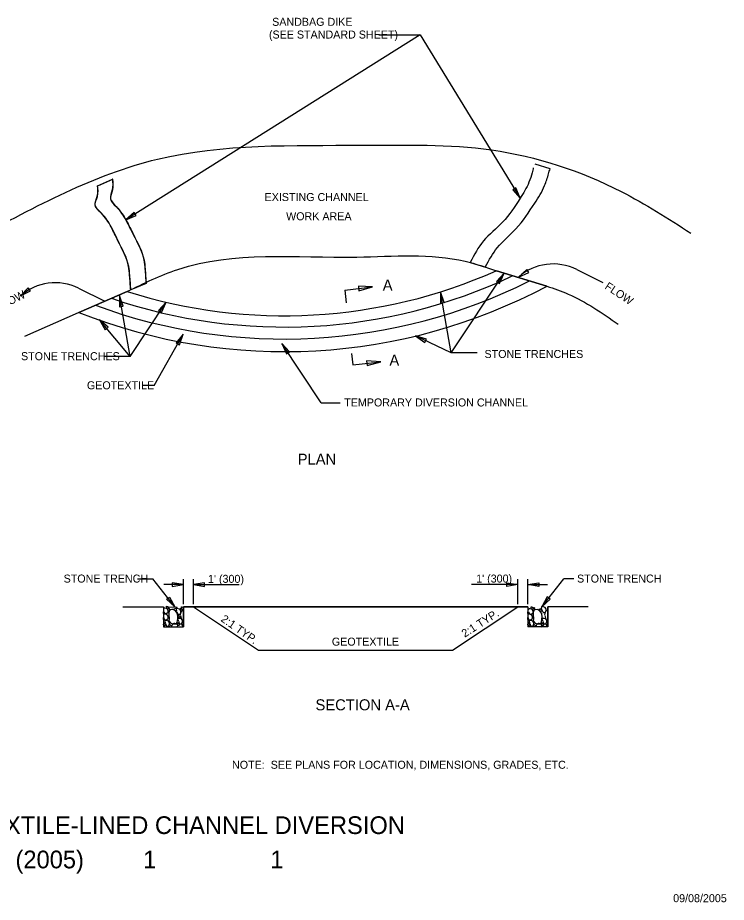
# Model space of a CAD drawing. Extents: x 1.7 to 16.3, y 0.2 to 10.2.
# Drawn here: x 8.37 to 16.33, y 0.23 to 10.18 of the extents above; entities that cross this region are included whole.
import ezdxf

# ---------------------------------------------------------------- set-up
doc = ezdxf.new("R2010")
doc.units = 0
for name, color, linetype in [('SD_P_Center Lines', 7, 'Continuous'), ('SD_P_Dimension Lines', 7, 'Continuous'), ('SD_P_Dimension Text', 7, 'Continuous'), ('SD_P_Frame', 7, 'Continuous'), ('SD_P_Prop Object Lines', 7, 'Continuous'), ('SD_P_Shading', 7, 'Continuous'), ('SD_P_Subtitles', 7, 'Continuous'), ('SD_X_Exist Object Lines', 7, 'Continuous')]:
    doc.layers.add(name, color=color, linetype=linetype)

msp = doc.modelspace()

# ---------------------------------------------------------------- linework, layer by layer
at = {"layer": 'SD_P_Center Lines'}
for p, q in [((9.55, 3.552), (10.005, 3.552)), ((10.23, 3.552), (14.1, 3.552)), ((14.779, 3.552), (14.325, 3.552))]:
    msp.add_line(p, q, dxfattribs=at)
at = {"layer": 'SD_P_Dimension Lines'}
for p, q in [((12.89, 9.982), (9.582, 7.902)), ((12.427, 9.982), (12.89, 9.982)), ((12.89, 9.982), (14.014, 8.145)), ((13.967, 8.263), (13.931, 8.241)), ((14.014, 8.145), (13.967, 8.263)), ((13.931, 8.241), (14.014, 8.145)), ((9.677, 7.986), (9.582, 7.902)), ((9.699, 7.951), (9.677, 7.986)), ((9.582, 7.902), (9.699, 7.951)), ((13.24, 6.406), (13.834, 7.304)), ((13.834, 7.304), (13.748, 7.211)), ((13.783, 7.188), (13.834, 7.304)), ((14.089, 7.346), (13.996, 7.259)), ((13.996, 7.259), (14.111, 7.311)), ((14.111, 7.311), (14.089, 7.346)), ((14.65, 7.344), (14.944, 7.198)), ((13.748, 7.211), (13.783, 7.188)), ((8.486, 7.139), (8.397, 7.048)), ((8.397, 7.048), (8.51, 7.104)), ((8.51, 7.104), (8.486, 7.139)), ((9.051, 7.133), (9.345, 6.987)), ((12.043, 7.114), (12.356, 7.148)), ((12.043, 7.114), (12.058, 6.971)), ((12.356, 7.148), (12.198, 7.157)), ((12.198, 7.157), (12.203, 7.105)), ((12.203, 7.105), (12.356, 7.148)), ((13.24, 6.406), (13.118, 7.093)), ((13.161, 6.974), (13.118, 7.093)), ((13.118, 7.093), (13.119, 6.966)), ((9.632, 6.366), (9.51, 7.053)), ((9.553, 6.934), (9.51, 7.053)), ((9.51, 7.053), (9.511, 6.926)), ((9.632, 6.366), (10.036, 6.977)), ((10.036, 6.977), (9.95, 6.884)), ((9.985, 6.861), (10.036, 6.977)), ((13.119, 6.966), (13.161, 6.974)), ((9.511, 6.926), (9.553, 6.934)), ((9.95, 6.884), (9.985, 6.861)), ((9.632, 6.366), (9.286, 6.777)), ((9.383, 6.695), (9.286, 6.777)), ((9.286, 6.777), (9.35, 6.668)), ((9.35, 6.668), (9.383, 6.695)), ((9.902, 6.04), (10.228, 6.618)), ((10.228, 6.618), (10.148, 6.519)), ((10.185, 6.499), (10.228, 6.618)), ((13.24, 6.406), (12.84, 6.598)), ((12.962, 6.563), (12.84, 6.598)), ((12.84, 6.598), (12.944, 6.525)), ((10.148, 6.519), (10.185, 6.499)), ((11.779, 5.844), (11.335, 6.511)), ((11.422, 6.419), (11.335, 6.511)), ((11.335, 6.511), (11.387, 6.395)), ((12.944, 6.525), (12.962, 6.563)), ((9.632, 6.366), (9.342, 6.366)), ((11.387, 6.395), (11.422, 6.419)), ((12.12, 6.4), (12.134, 6.273)), ((13.53, 6.406), (13.24, 6.406)), ((12.134, 6.273), (12.447, 6.307)), ((12.447, 6.307), (12.289, 6.316)), ((12.289, 6.316), (12.294, 6.264)), ((12.294, 6.264), (12.447, 6.307)), ((9.902, 6.04), (9.772, 6.04)), ((11.779, 5.844), (11.993, 5.844)), ((9.712, 3.868), (9.885, 3.868)), ((10.133, 3.551), (9.885, 3.868)), ((10.23, 3.802), (10.008, 3.802)), ((10.23, 3.802), (10.105, 3.823)), ((10.105, 3.823), (10.105, 3.781)), ((10.105, 3.781), (10.23, 3.802)), ((10.23, 3.582), (10.23, 3.862)), ((10.342, 3.582), (10.342, 3.862)), ((10.467, 3.823), (10.342, 3.802)), ((10.342, 3.802), (10.856, 3.802)), ((10.342, 3.802), (10.467, 3.781)), ((10.467, 3.781), (10.467, 3.823)), ((13.988, 3.802), (13.469, 3.802)), ((13.863, 3.823), (13.988, 3.802)), ((13.863, 3.781), (13.863, 3.823)), ((13.988, 3.802), (13.863, 3.781)), ((13.988, 3.582), (13.988, 3.862)), ((14.1, 3.582), (14.1, 3.862)), ((14.1, 3.802), (14.225, 3.823)), ((14.1, 3.802), (14.322, 3.802)), ((14.225, 3.781), (14.1, 3.802)), ((14.225, 3.823), (14.225, 3.781)), ((14.257, 3.552), (14.504, 3.868)), ((14.618, 3.868), (14.504, 3.868)), ((10.039, 3.637), (10.073, 3.662)), ((10.133, 3.551), (10.039, 3.637)), ((10.073, 3.662), (10.133, 3.551)), ((14.317, 3.663), (14.257, 3.552)), ((14.257, 3.552), (14.351, 3.638)), ((14.351, 3.638), (14.317, 3.663))]:
    msp.add_line(p, q, dxfattribs=at)
for centre in [(14.3857, 6.8194), (8.7867, 6.6084)]:
    msp.add_arc(centre, 0.5874, 63.25679, 131.55359, dxfattribs=at)
at = {"layer": 'SD_P_Prop Object Lines'}
for p, q in [((14.351, 8.477), (14.185, 8.529)), ((9.267, 8.287), (9.435, 8.359)), ((9.435, 8.359), (9.433, 8.359)), ((13.454, 7.425), (13.624, 7.37)), ((13.747, 7.33), (14.316, 7.158)), ((14.316, 7.158), (13.747, 7.33)), ((9.811, 7.187), (9.639, 7.115)), ((9.054, 6.861), (9.596, 7.097)), ((9.596, 7.097), (9.054, 6.861)), ((10.005, 3.552), (10.005, 3.327)), ((10.058, 3.553), (10.158, 3.55)), ((10.23, 3.552), (10.23, 3.327)), ((10.23, 3.327), (10.23, 3.552)), ((10.342, 3.552), (10.23, 3.552)), ((10.342, 3.552), (11.075, 3.066)), ((13.254, 3.066), (13.988, 3.552)), ((14.1, 3.552), (13.988, 3.552)), ((14.1, 3.552), (14.1, 3.327)), ((14.325, 3.552), (14.325, 3.327)), ((14.325, 3.327), (14.325, 3.552)), ((10.005, 3.37), (10.015, 3.366)), ((10.005, 3.327), (10.23, 3.327)), ((10.227, 3.352), (10.23, 3.35)), ((14.1, 3.37), (14.11, 3.366)), ((14.325, 3.327), (14.1, 3.327)), ((14.322, 3.352), (14.325, 3.35)), ((11.075, 3.066), (12.165, 3.066)), ((12.165, 3.066), (13.254, 3.066))]:
    msp.add_line(p, q, dxfattribs=at)
for points in [[(10.005, 3.502), (10.008, 3.492), (10.016, 3.48), (10.033, 3.475), (10.058, 3.491), (10.059, 3.5), (10.059, 3.508), (10.051, 3.525), (10.046, 3.529), (10.038, 3.533), (10.021, 3.538), (10.013, 3.538), (10.009, 3.534), (10.005, 3.53)], [(10.005, 3.476), (10.006, 3.485), (10.006, 3.494), (10.005, 3.496)], [(10.055, 3.552), (10.059, 3.545), (10.075, 3.523), (10.1, 3.527), (10.129, 3.531), (10.155, 3.543), (10.159, 3.551), (10.158, 3.552)], [(10.069, 3.419), (10.064, 3.394), (10.081, 3.377), (10.093, 3.368), (10.11, 3.363), (10.147, 3.363), (10.16, 3.375), (10.165, 3.421), (10.166, 3.438), (10.162, 3.476), (10.146, 3.501), (10.117, 3.523), (10.083, 3.519), (10.07, 3.506), (10.066, 3.478), (10.065, 3.452), (10.069, 3.435), (10.069, 3.419)], [(10.155, 3.498), (10.163, 3.477), (10.171, 3.469), (10.188, 3.468), (10.197, 3.481), (10.201, 3.489), (10.201, 3.502), (10.197, 3.515), (10.189, 3.527), (10.172, 3.531), (10.151, 3.532), (10.147, 3.52), (10.151, 3.511), (10.151, 3.503)], [(10.23, 3.511), (10.21, 3.508), (10.201, 3.492), (10.197, 3.479), (10.192, 3.462)], [(10.23, 3.521), (10.23, 3.521)], [(14.1, 3.476), (14.101, 3.485), (14.101, 3.494), (14.1, 3.496)], [(14.108, 3.495), (14.111, 3.485), (14.119, 3.473), (14.136, 3.468), (14.161, 3.484), (14.162, 3.493), (14.162, 3.501), (14.154, 3.518), (14.149, 3.522), (14.141, 3.526), (14.124, 3.531), (14.116, 3.531), (14.112, 3.527), (14.108, 3.523)], [(14.133, 3.552), (14.133, 3.552)], [(14.164, 3.419), (14.159, 3.394), (14.176, 3.377), (14.188, 3.368), (14.205, 3.363), (14.242, 3.363), (14.255, 3.375), (14.26, 3.421), (14.261, 3.438), (14.257, 3.476), (14.241, 3.501), (14.212, 3.523), (14.178, 3.519), (14.165, 3.506), (14.161, 3.478), (14.16, 3.452), (14.164, 3.435), (14.164, 3.419)], [(14.26, 3.518), (14.268, 3.497), (14.276, 3.488), (14.293, 3.488), (14.302, 3.5), (14.306, 3.509), (14.306, 3.521), (14.302, 3.534), (14.294, 3.546), (14.277, 3.551), (14.256, 3.551), (14.252, 3.539), (14.256, 3.531), (14.256, 3.522)], [(14.325, 3.511), (14.305, 3.508), (14.296, 3.492), (14.292, 3.479), (14.287, 3.462)], [(14.325, 3.521), (14.325, 3.521)], [(10.005, 3.436), (10.009, 3.424), (10.017, 3.411), (10.034, 3.406), (10.059, 3.423), (10.06, 3.431), (10.06, 3.44), (10.052, 3.457), (10.047, 3.46), (10.039, 3.465), (10.022, 3.469), (10.014, 3.469), (10.01, 3.465), (10.006, 3.461)], [(10.006, 3.457), (10.005, 3.436)], [(10.005, 3.409), (10.007, 3.413), (10.007, 3.426), (10.005, 3.433)], [(10.027, 3.364), (10.035, 3.343), (10.043, 3.335), (10.06, 3.334), (10.069, 3.347), (10.073, 3.355), (10.073, 3.368), (10.069, 3.381), (10.061, 3.393), (10.044, 3.397), (10.023, 3.398), (10.019, 3.386), (10.023, 3.377), (10.023, 3.369)], [(10.174, 3.39), (10.182, 3.369), (10.19, 3.36), (10.207, 3.36), (10.216, 3.372), (10.22, 3.381), (10.22, 3.393), (10.216, 3.406), (10.208, 3.418), (10.191, 3.423), (10.17, 3.423), (10.166, 3.411), (10.17, 3.403), (10.17, 3.394)], [(10.196, 3.454), (10.204, 3.425), (10.216, 3.403), (10.23, 3.393)], [(14.1, 3.436), (14.104, 3.424), (14.112, 3.411), (14.129, 3.406), (14.154, 3.423), (14.155, 3.431), (14.155, 3.44), (14.147, 3.457), (14.142, 3.46), (14.134, 3.465), (14.117, 3.469), (14.109, 3.469), (14.105, 3.465), (14.101, 3.461)], [(14.101, 3.457), (14.1, 3.436)], [(14.1, 3.409), (14.102, 3.413), (14.102, 3.426), (14.1, 3.433)], [(14.122, 3.364), (14.13, 3.343), (14.138, 3.335), (14.155, 3.334), (14.164, 3.347), (14.168, 3.355), (14.168, 3.368), (14.164, 3.381), (14.156, 3.393), (14.139, 3.397), (14.118, 3.398), (14.114, 3.386), (14.118, 3.377), (14.118, 3.369)], [(14.269, 3.39), (14.277, 3.369), (14.285, 3.36), (14.302, 3.36), (14.311, 3.372), (14.315, 3.381), (14.315, 3.393), (14.311, 3.406), (14.303, 3.418), (14.286, 3.423), (14.265, 3.423), (14.261, 3.411), (14.265, 3.403), (14.265, 3.394)], [(14.291, 3.454), (14.299, 3.425), (14.311, 3.403), (14.325, 3.393)], [(10.157, 3.327), (10.162, 3.33), (10.165, 3.347), (10.154, 3.357), (10.147, 3.363), (10.134, 3.366), (10.121, 3.364), (10.108, 3.358), (10.1, 3.342), (10.097, 3.327)], [(14.252, 3.327), (14.257, 3.33), (14.26, 3.347), (14.249, 3.357), (14.242, 3.363), (14.229, 3.366), (14.216, 3.364), (14.203, 3.358), (14.195, 3.342), (14.192, 3.327)]]:
    msp.add_lwpolyline(points, dxfattribs=at)
for radius, start, end in [(6.0054, 251.11691, 295.25659), (5.8779, 252.49783, 293.91103), (5.8779, 252.49783, 293.91103), (6.1399, 249.75954, 296.5809), (6.2818, 248.42393, 298.0312), (6.2818, 248.42393, 298.0312)]:
    msp.add_arc((11.3642, 12.7031), radius, start, end, dxfattribs=at)
for points in [[(14.162, 8.489), (14.15, 8.433), (14.114, 8.325), (14.014, 8.145), (13.818, 7.877), (13.602, 7.665), (13.454, 7.425)], [(13.626, 7.377), (13.758, 7.589), (13.966, 7.801), (14.178, 8.089), (14.29, 8.289), (14.334, 8.421), (14.351, 8.477)], [(9.433, 8.359), (9.431, 8.239), (9.411, 8.139), (9.475, 8.051), (9.587, 7.895), (9.667, 7.739), (9.787, 7.451), (9.799, 7.351), (9.811, 7.187)], [(9.639, 7.115), (9.627, 7.279), (9.615, 7.379), (9.495, 7.667), (9.419, 7.823), (9.307, 7.979), (9.239, 8.067), (9.263, 8.167), (9.265, 8.287)], [(10.05, 3.555), (10.056, 3.553), (10.06, 3.548), (10.062, 3.535), (10.056, 3.529), (10.049, 3.527), (10.045, 3.535), (10.039, 3.55), (10.041, 3.558), (10.051, 3.555)], [(10.204, 3.531), (10.21, 3.529), (10.214, 3.524), (10.216, 3.511), (10.21, 3.505), (10.203, 3.503), (10.199, 3.511), (10.193, 3.526), (10.195, 3.534), (10.205, 3.531)], [(10.218, 3.548), (10.224, 3.546), (10.228, 3.541), (10.23, 3.528), (10.224, 3.522), (10.217, 3.52), (10.213, 3.528), (10.207, 3.543), (10.209, 3.551), (10.219, 3.548)], [(14.148, 3.549), (14.154, 3.547), (14.158, 3.542), (14.16, 3.529), (14.154, 3.523), (14.147, 3.521), (14.143, 3.529), (14.137, 3.544), (14.139, 3.552), (14.149, 3.549)], [(14.176, 3.535), (14.178, 3.529), (14.176, 3.523), (14.167, 3.513), (14.159, 3.513), (14.153, 3.518), (14.156, 3.526), (14.165, 3.54), (14.172, 3.544), (14.175, 3.534)], [(14.246, 3.528), (14.252, 3.526), (14.256, 3.521), (14.258, 3.508), (14.252, 3.502), (14.245, 3.5), (14.241, 3.508), (14.235, 3.523), (14.237, 3.531), (14.247, 3.528)], [(10.178, 3.452), (10.184, 3.45), (10.188, 3.445), (10.19, 3.432), (10.184, 3.426), (10.177, 3.424), (10.173, 3.432), (10.167, 3.447), (10.169, 3.455), (10.179, 3.452)], [(10.014, 3.367), (10.02, 3.364), (10.024, 3.359), (10.026, 3.347), (10.02, 3.341), (10.013, 3.338), (10.009, 3.346), (10.005, 3.356)], [(10.077, 3.327), (10.075, 3.33), (10.069, 3.345), (10.071, 3.354), (10.081, 3.35)], [(10.08, 3.351), (10.086, 3.348), (10.09, 3.343), (10.092, 3.331), (10.088, 3.327)], [(10.172, 3.37), (10.178, 3.368), (10.181, 3.363), (10.183, 3.35), (10.178, 3.344), (10.171, 3.342), (10.166, 3.35), (10.161, 3.365), (10.163, 3.373), (10.172, 3.369)], [(10.225, 3.327), (10.222, 3.332), (10.216, 3.347), (10.218, 3.355), (10.228, 3.351)], [(14.109, 3.367), (14.115, 3.364), (14.119, 3.359), (14.121, 3.347), (14.115, 3.341), (14.108, 3.338), (14.104, 3.346), (14.1, 3.356)], [(14.172, 3.327), (14.17, 3.33), (14.164, 3.345), (14.166, 3.354), (14.176, 3.35)], [(14.175, 3.351), (14.181, 3.348), (14.185, 3.343), (14.187, 3.331), (14.183, 3.327)], [(14.267, 3.37), (14.273, 3.368), (14.276, 3.363), (14.278, 3.35), (14.273, 3.344), (14.266, 3.342), (14.261, 3.35), (14.256, 3.365), (14.258, 3.373), (14.267, 3.369)], [(14.32, 3.327), (14.317, 3.332), (14.311, 3.347), (14.313, 3.355), (14.323, 3.351)]]:
    msp.add_spline(points, degree=3, dxfattribs=at)
at = {"layer": 'SD_P_Shading'}
for p, q in [((14.351, 8.477), (14.185, 8.529)), ((9.265, 8.287), (9.433, 8.359)), ((9.433, 8.359), (9.431, 8.359)), ((13.454, 7.425), (13.624, 7.37)), ((13.747, 7.33), (14.316, 7.158)), ((9.809, 7.187), (9.637, 7.115)), ((9.054, 6.861), (9.596, 7.097)), ((9.596, 7.097), (9.596, 7.097))]:
    msp.add_line(p, q, dxfattribs=at)
msp.add_lwpolyline([(10.342, 3.552), (11.075, 3.066), (13.254, 3.066), (13.988, 3.552)], close=True, dxfattribs=at)
for radius, start, end in [(5.8779, 252.49783, 293.91103), (6.2818, 248.42393, 298.0312)]:
    msp.add_arc((11.3642, 12.7031), radius, start, end, dxfattribs=at)
for points in [[(14.162, 8.489), (14.15, 8.433), (14.114, 8.325), (14.014, 8.145), (13.818, 7.877), (13.602, 7.665), (13.454, 7.425)], [(13.626, 7.377), (13.758, 7.589), (13.966, 7.801), (14.178, 8.089), (14.29, 8.289), (14.334, 8.421), (14.351, 8.477)], [(9.431, 8.359), (9.429, 8.239), (9.409, 8.139), (9.473, 8.051), (9.585, 7.895), (9.665, 7.739), (9.785, 7.451), (9.797, 7.351), (9.809, 7.187)], [(9.637, 7.115), (9.625, 7.279), (9.613, 7.379), (9.493, 7.667), (9.417, 7.823), (9.305, 7.979), (9.237, 8.067), (9.261, 8.167), (9.263, 8.287)]]:
    msp.add_spline(points, degree=3, dxfattribs=at)
at = {"layer": 'SD_X_Exist Object Lines'}
msp.add_line((8.446, 6.597), (9.052, 6.861), dxfattribs=at)
for points in [[(7.906, 7.697), (9.938, 8.585), (12.234, 8.741), (13.694, 8.689), (15.15, 8.221), (15.934, 7.753)], [(9.598, 7.098), (10.166, 7.345), (12.178, 7.485), (13.398, 7.437), (13.747, 7.33)], [(14.316, 7.158), (14.554, 7.069), (15.118, 6.729)]]:
    msp.add_spline(points, degree=3, dxfattribs=at)

# ---------------------------------------------------------------- texts
at = {"layer": 'SD_P_Dimension Text'}
for s, height, p in [('SANDBAG DIKE', 0.09, (11.227, 10.084)), ('(SEE STANDARD SHEET)', 0.09, (11.191, 9.941)), ('EXISTING CHANNEL', 0.09, (11.142, 8.114)), ('WORK AREA', 0.09, (11.384, 7.898)), ('A', 0.124, (12.47, 7.107)), ('STONE TRENCHES', 0.09, (8.404, 6.325)), ('A', 0.124, (12.545, 6.263)), ('STONE TRENCHES', 0.09, (13.614, 6.35)), ('GEOTEXTILE', 0.09, (9.145, 5.998)), ('TEMPORARY DIVERSION CHANNEL', 0.09, (12.037, 5.805)), ('STONE TRENCH', 0.09, (8.883, 3.825)), ("1' (300)", 0.09, (10.506, 3.822)), ("1' (300)", 0.09, (13.52, 3.825)), ('STONE TRENCH', 0.09, (14.654, 3.825)), ('GEOTEXTILE', 0.09, (11.898, 3.116)), ('NOTE:  SEE PLANS FOR LOCATION, DIMENSIONS, GRADES, ETC.', 0.09, (10.776, 1.732))]:
    msp.add_text(s, height=height, dxfattribs=at).set_placement(p)
for s, rotation, p in [('FLOW', 326.47565, (14.958, 7.134)), ('FLOW', 26.85446, (8.153, 6.877)), ('2:1 TYP.', 32.53618, (13.392, 3.205)), ('2:1 TYP.', 325.03973, (10.642, 3.397))]:
    msp.add_text(s, height=0.09, rotation=rotation, dxfattribs=at).set_placement(p)
at = {"layer": 'SD_P_Frame'}
for s, height, p in [('GEOTEXTILE-LINED CHANNEL DIVERSION', 0.198996, (7.2921, 0.9984)), ('E-18 (2005)', 0.198996, (7.706, 0.6127)), ('1', 0.199, (9.777, 0.6127)), ('1', 0.199, (11.206, 0.6127)), ('09/08/2005', 0.09, (15.7345, 0.232))]:
    msp.add_text(s, height=height, dxfattribs=at).set_placement(p)
at = {"layer": 'SD_P_Subtitles'}
for s, height, p in [('PLAN', 0.124, (11.514, 5.15)), ('SECTION A-A', 0.124002, (11.714, 2.389))]:
    msp.add_text(s, height=height, dxfattribs=at).set_placement(p)

doc.saveas('drawing.dxf')
